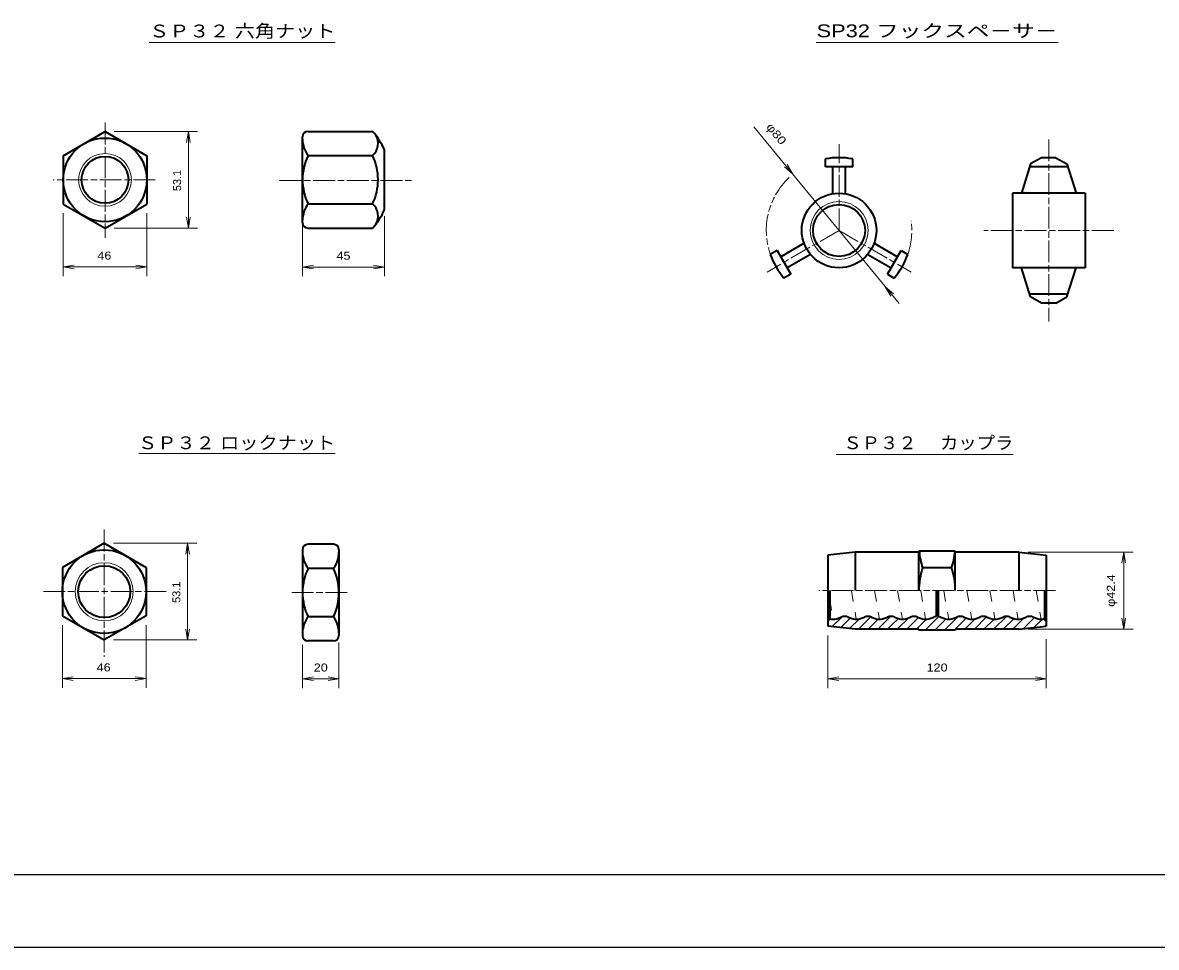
# Model space of a CAD drawing. Units: millimetres at full size, sheet at 1:1. Extents: x 0 to 1680, y -15 to 1188.
# Drawn here: x 457 to 1080, y 0 to 508 of the extents above; entities that cross this region are included whole.
import ezdxf
from ezdxf.enums import TextEntityAlignment as Align

# ---------------------------------------------------------------- set-up
doc = ezdxf.new("R2010")
doc.units = ezdxf.units.MM
for name, pattern in [('CHAIN', [18.5, 12, -1.5, 3.5, -1.5]), ('CHAIN_DOUBLE_DASH', [23.5, 12, -1.5, 3.5, -1.5, 3.5, -1.5]), ('DASHED_SPACED', [12, 6, -6])]:
    doc.linetypes.add(name, pattern=pattern)
for name, color, linetype, lineweight in [('1外形線', 7, 'Continuous', 35), ('2細線', 3, 'Continuous', 20), ('3隠れ線', 2, 'DASHED_SPACED', 13), ('4中心線', 1, 'CHAIN', 15), ('5想像線', 6, 'CHAIN_DOUBLE_DASH', 13), ('6寸法線', 4, 'Continuous', 13), ('7 枠・タイトル', 7, 'Continuous', 25), ('DEFPOINTS_8', 7, 'Continuous', 25)]:
    doc.layers.add(name, color=color, linetype=linetype, lineweight=lineweight)
doc.styles.add('ＭＳ Ｐゴシック', font='')
doc.styles.get('ＭＳ Ｐゴシック').set_extended_font_data('MS PGothic')

# ---------------------------------------------------------------- blocks, each defined once
blk = doc.blocks.new('open_arrow')
at = {"color": 0, "linetype": 'Continuous', "lineweight": -2}
blk.add_lwpolyline([(7.5, 1.25), (0, 0), (7.5, -1.25)], dxfattribs=at)

msp = doc.modelspace()

# ---------------------------------------------------------------- linework, layer by layer
at = {"layer": '1外形線'}
for p, q in [((479.674, 434.989), (502.674, 448.268)), ((502.674, 448.268), (525.674, 434.989)), ((611.253, 398.258), (611.253, 445.358)), ((614.253, 448.358), (649.753, 448.358)), ((656.253, 405.264), (656.253, 438.353)), ((479.674, 434.989), (479.674, 408.447)), ((525.674, 434.989), (525.674, 408.447)), ((614.253, 435.083), (649.753, 435.083)), ((898.611, 428.911), (898.611, 433.202)), ((913.611, 428.911), (913.611, 433.202)), ((1011.351, 430.431), (1006.351, 414.411)), ((1017.378, 433.911), (1011.351, 430.431)), ((1025.324, 433.911), (1017.378, 433.911)), ((1025.324, 433.911), (1031.351, 430.431)), ((1031.351, 430.431), (1036.351, 414.411)), ((913.611, 428.911), (898.611, 428.911)), ((902.611, 414.115), (902.611, 428.911)), ((909.611, 414.115), (909.611, 428.911)), ((1031.826, 428.911), (1010.877, 428.911)), ((1041.351, 414.411), (1001.351, 414.411)), ((1001.351, 414.411), (1001.351, 373.411)), ((1041.351, 414.411), (1041.351, 373.411)), ((479.674, 408.447), (502.674, 395.168)), ((502.674, 395.168), (525.674, 408.447)), ((614.253, 408.533), (649.753, 408.533)), ((614.253, 395.258), (649.753, 395.258)), ((886.863, 386.84), (874.05, 379.442)), ((925.358, 386.84), (938.172, 379.442)), ((872.05, 382.906), (868.334, 380.761)), ((872.05, 382.906), (879.55, 369.916)), ((890.363, 380.778), (877.55, 373.38)), ((921.858, 380.778), (934.672, 373.38)), ((932.672, 369.916), (940.172, 382.906)), ((940.172, 382.906), (943.887, 380.761)), ((879.55, 369.916), (875.834, 367.771)), ((932.672, 369.916), (936.387, 367.771)), ((1041.351, 373.411), (1001.351, 373.411)), ((1011.351, 357.391), (1006.351, 373.411)), ((1031.351, 357.391), (1036.351, 373.411)), ((1031.826, 358.911), (1010.877, 358.911)), ((1017.378, 353.911), (1011.351, 357.391)), ((1025.324, 353.911), (1031.351, 357.391)), ((1025.324, 353.911), (1017.378, 353.911)), ((502.256, 221.992), (479.256, 208.713)), ((502.256, 221.992), (525.256, 208.713)), ((611.253, 218.446), (611.253, 171.346)), ((628.253, 221.446), (614.253, 221.446)), ((631.253, 218.446), (631.253, 171.346)), ((915, 217.187), (900, 215.487)), ((900, 215.487), (900, 176.487)), ((950, 217.187), (915, 217.187)), ((915, 217.187), (915, 195.987)), ((970, 217.687), (950, 217.687)), ((950, 195.987), (950, 217.687)), ((950, 195.987), (950, 217.687)), ((970, 195.987), (970, 217.687)), ((970, 195.987), (970, 217.687)), ((1005, 217.187), (970, 217.187)), ((1005, 217.187), (1020, 215.487)), ((1005, 217.187), (1005, 195.987)), ((1020, 215.487), (1020, 176.487)), ((479.256, 208.713), (479.256, 182.171)), ((525.256, 208.713), (525.256, 182.171)), ((628.253, 208.171), (614.253, 208.171)), ((968, 208.515), (952, 208.515)), ((968, 208.515), (952, 208.515)), ((901, 195.987), (901, 180.307)), ((959.5, 195.987), (959.5, 181.781)), ((960.5, 195.987), (960.5, 181.79)), ((1019, 195.987), (1019, 180.307)), ((479.256, 182.171), (502.256, 168.892)), ((525.256, 182.171), (502.256, 168.892)), ((628.253, 181.621), (614.253, 181.621)), ((904.649, 180.592), (907.342, 181.495)), ((911.158, 181.495), (913.851, 180.592)), ((917.349, 180.592), (920.042, 181.495)), ((923.858, 181.495), (926.551, 180.592)), ((930.049, 180.592), (932.742, 181.495)), ((936.558, 181.495), (939.251, 180.592)), ((942.749, 180.592), (945.442, 181.495)), ((949.258, 181.495), (951.951, 180.592)), ((955.449, 180.592), (958.142, 181.495)), ((960.5, 182.987), (959.5, 182.987)), ((961.958, 181.495), (964.651, 180.592)), ((968.149, 180.592), (970.842, 181.495)), ((974.658, 181.495), (977.351, 180.592)), ((980.849, 180.592), (983.542, 181.495)), ((987.358, 181.495), (990.051, 180.592)), ((993.549, 180.592), (996.242, 181.495)), ((1000.058, 181.495), (1002.751, 180.592)), ((1006.249, 180.592), (1008.942, 181.495)), ((1012.758, 181.495), (1015.451, 180.592)), ((901, 180.307), (900, 179.307)), ((915, 174.787), (900, 176.487)), ((950, 174.787), (915, 174.787)), ((950, 174.787), (950, 174.287)), ((1005, 174.787), (970, 174.787)), ((970, 174.787), (970, 174.287)), ((1005, 174.787), (1020, 176.487)), ((1019, 180.307), (1020, 179.307)), ((628.253, 168.346), (614.253, 168.346)), ((970, 174.287), (950, 174.287))]:
    msp.add_line(p, q, dxfattribs=at)
for centre, radius in [((502.674, 421.718), 22.993), ((502.674, 421.718), 12.85), ((906.111, 393.911), 20.505), ((906.111, 393.911), 14.27), ((502.256, 195.442), 23), ((502.256, 195.442), 14.27)]:
    msp.add_circle(centre, radius, dxfattribs=at)
for centre, radius, start, end in [((614.253, 445.358), 3, 90, 180), ((626.253, 444.083), 15, 180, 216.8699), ((619.834, 421.808), 40, 24.43173, 41.58647), ((643.891, 441.721), 8.855, 311.44966, 30.68165), ((642.123, 421.808), 30.871, 154.53143, 205.46857), ((621.882, 421.808), 30.871, 334.53143, 25.46857), ((906.111, 393.911), 40, 79.19308, 100.80692), ((626.253, 399.533), 15, 143.1301, 180), ((619.834, 421.808), 40, 318.41353, 335.56827), ((643.891, 401.896), 8.855, 329.31797, 48.55029), ((614.253, 398.258), 3, 180, 270), ((906.111, 393.911), 40, 199.19308, 220.80692), ((906.111, 393.911), 40, 319.19308, 340.80692), ((614.253, 218.446), 3, 90, 180), ((628.253, 218.446), 3, 0, 90), ((626.253, 217.171), 15, 180, 216.8699), ((616.253, 217.171), 15, 323.1301, 0), ((990.241, 221.044), 40.241, 184.78533, 198.13988), ((929.759, 221.044), 40.241, 341.86012, 355.21467), ((642.123, 194.896), 30.871, 154.53143, 180), ((600.382, 194.896), 30.871, 0, 25.46857), ((990.241, 195.987), 40.241, 161.86012, 180), ((929.759, 195.987), 40.241, 0, 18.13988), ((642.123, 194.896), 30.871, 180, 205.46857), ((600.382, 194.896), 30.871, 334.53143, 0), ((626.253, 172.621), 15, 143.1301, 180), ((616.253, 172.621), 15, 0, 36.8699), ((909.25, 175.807), 6, 71.46216, 108.53784), ((921.95, 175.807), 6, 71.46216, 108.53784), ((934.65, 175.807), 6, 71.46216, 108.53784), ((947.35, 175.807), 6, 71.46216, 108.53784), ((960.05, 175.807), 6, 95.2595, 108.53784), ((960.05, 175.807), 6, 71.46216, 85.69878), ((972.75, 175.807), 6, 71.46216, 108.53784), ((985.45, 175.807), 6, 71.46216, 108.53784), ((998.15, 175.807), 6, 71.46216, 108.53784), ((1010.85, 175.807), 6, 71.46216, 108.53784), ((902.9, 185.807), 5.5, 249.79045, 288.53784), ((915.6, 185.807), 5.5, 251.46216, 288.53784), ((928.3, 185.807), 5.5, 251.46216, 288.53784), ((941, 185.807), 5.5, 251.46216, 288.53784), ((953.7, 185.807), 5.5, 251.46216, 288.53784), ((966.4, 185.807), 5.5, 251.46216, 288.53784), ((979.1, 185.807), 5.5, 251.46216, 288.53784), ((991.8, 185.807), 5.5, 251.46216, 288.53784), ((1004.5, 185.807), 5.5, 251.46216, 288.53784), ((1017.2, 185.807), 5.5, 251.46216, 289.10332), ((614.253, 171.346), 3, 180, 270), ((628.253, 171.346), 3, 270, 0)]:
    msp.add_arc(centre, radius, start, end, dxfattribs=at)
at = {"layer": '2細線'}
for p, q in [((902.345, 176.221), (907.737, 181.613)), ((907.109, 175.681), (912.48, 181.052)), ((917.236, 175.202), (923.608, 181.573)), ((927.428, 174.787), (933.908, 181.267)), ((933.908, 181.267), (934.444, 181.803)), ((934.925, 176.981), (938.716, 180.771)), ((938.034, 174.787), (944.39, 181.142)), ((943.338, 174.787), (949.848, 181.297)), ((953.944, 174.787), (960.903, 181.746)), ((964.551, 174.787), (971.422, 181.658)), ((969.854, 174.787), (976.084, 181.017)), ((980.461, 174.787), (987.215, 181.541)), ((991.067, 174.787), (998.087, 181.806)), ((996.371, 174.787), (1002.32, 180.736)), ((1001.674, 174.787), (1008.1, 181.213)), ((1007.23, 175.039), (1013.453, 181.262)), ((900, 179.179), (901.351, 180.529)), ((911.872, 175.141), (917.31, 180.579)), ((916.821, 174.787), (917.236, 175.202)), ((922.124, 174.787), (927.679, 180.342)), ((932.731, 174.787), (934.925, 176.981)), ((948.641, 174.787), (954.182, 180.328)), ((959.247, 174.787), (964.959, 180.499)), ((975.157, 174.787), (981.02, 180.649)), ((985.764, 174.787), (991.306, 180.329)), ((1013.211, 175.717), (1017.837, 180.344)), ((1019.192, 176.395), (1020, 177.203))]:
    msp.add_line(p, q, dxfattribs=at)
for centre, radius in [((502.674, 421.718), 14.5), ((906.111, 393.911), 15.92), ((502.256, 195.442), 15.92)]:
    msp.add_circle(centre, radius, dxfattribs=at)
at = {"layer": '3隠れ線'}
for p, q in [((912.868, 195.987), (915.6, 180.307)), ((925.568, 195.987), (928.3, 180.307)), ((938.268, 195.987), (941, 180.307)), ((950.968, 195.987), (953.7, 180.307)), ((963.668, 195.987), (966.4, 180.307)), ((976.368, 195.987), (979.1, 180.307)), ((989.068, 195.987), (991.8, 180.307)), ((1001.768, 195.987), (1004.5, 180.307)), ((1014.468, 195.987), (1017.2, 180.307)), ((901, 191.213), (902.9, 180.307))]:
    msp.add_line(p, q, dxfattribs=at)
at = {"layer": '4中心線'}
for p, q in [((502.674, 453.174), (502.674, 389.859)), ((1021.351, 443.911), (1021.351, 343.911)), ((906.111, 393.911), (906.111, 441.397)), ((530.306, 421.718), (474.206, 421.718)), ((598.656, 421.369), (672.101, 421.369)), ((906.111, 393.911), (866.511, 371.048)), ((906.111, 393.911), (945.71, 371.048)), ((1057.082, 393.911), (985.62, 393.911)), ((502.256, 229.532), (502.256, 159.562)), ((536.288, 195.442), (468.224, 195.442)), ((635.809, 194.896), (605.269, 194.896)), ((1025, 195.987), (895, 195.987))]:
    msp.add_line(p, q, dxfattribs=at)
at = {"layer": '5想像線'}
for start, end in [(133.45183, 199.19308), (340.80692, 7.65944)]:
    msp.add_arc((906.111, 393.911), 40, start, end, dxfattribs=at)
at = {"layer": '6寸法線'}
for p, q in [((526.857, 497.131), (629.238, 497.131)), ((893.509, 497.131), (1026.491, 497.131)), ((939.138, 353.747), (859.253, 450.895)), ((507.754, 448.268), (553.579, 448.268)), ((548.499, 395.168), (548.499, 448.268)), ((479.674, 403.367), (479.674, 368.828)), ((525.674, 403.367), (525.674, 368.828)), ((656.253, 401.684), (656.253, 368.752)), ((507.754, 395.168), (553.579, 395.168)), ((611.253, 397.03), (611.253, 368.752)), ((479.674, 373.908), (525.674, 373.908)), ((611.253, 373.832), (656.253, 373.832)), ((521.238, 271.264), (629.238, 271.264)), ((904.582, 270.718), (1001.891, 270.718)), ((507.336, 221.992), (553.162, 221.992)), ((548.082, 168.892), (548.082, 221.992)), ((1010.08, 217.187), (1067.67, 217.187)), ((1062.59, 174.787), (1062.59, 217.187)), ((479.256, 177.091), (479.256, 142.553)), ((525.256, 177.091), (525.256, 142.553)), ((1010.08, 174.787), (1067.67, 174.787)), ((507.336, 168.892), (553.162, 168.892)), ((900, 171.407), (900, 142.476)), ((1020, 169.407), (1020, 142.476)), ((611.253, 166.266), (611.253, 142.476)), ((631.253, 167.541), (631.253, 142.476)), ((479.256, 147.633), (525.256, 147.633)), ((611.253, 147.556), (631.253, 147.556)), ((900, 147.556), (1020, 147.556))]:
    msp.add_line(p, q, dxfattribs=at)
at = {"layer": '7 枠・タイトル'}
msp.add_line((40, 40), (1640, 40), dxfattribs=at)
at = {"layer": 'DEFPOINTS_8'}
msp.add_line((0, 0), (1680, 0), dxfattribs=at)

# ---------------------------------------------------------------- block references
at = {"layer": '6寸法線', "xscale": 0.8, "yscale": 0.8}
for p, rotation in [((548.499, 448.268), 270), ((880.705, 424.807), 129.4), ((548.499, 395.168), 90), ((525.674, 373.908), 180), ((656.253, 373.832), 180), ((931.517, 363.015), 309.4), ((548.082, 221.992), 270), ((1062.59, 217.187), 270), ((1062.59, 174.787), 90), ((548.082, 168.892), 90), ((525.256, 147.633), 180), ((631.253, 147.556), 180), ((1020, 147.556), 180)]:
    msp.add_blockref('open_arrow', p, dxfattribs=dict(at, rotation=rotation))
for p in [(479.674, 373.908), (611.253, 373.832), (479.256, 147.633), (611.253, 147.556), (900, 147.556)]:
    msp.add_blockref('open_arrow', p, dxfattribs=at)

# ---------------------------------------------------------------- texts
at = {"layer": '6寸法線', "style": 'ＭＳ Ｐゴシック'}
for s, width, p in [('ＳＰ３２ 六角ナット', 1.15, (629.238, 503.513)), ('ＳＰ３２ ロックナット', 1.1, (629.238, 277.237)), ('ＳＰ３２\u3000 カップラ', 1.05, (1001.891, 277.237))]:
    msp.add_text(s, height=7.038, dxfattribs=dict(at, width=width)).set_placement(p, align=Align.MIDDLE_RIGHT)
for s, height, width, p in [('SP32 フックスペ－サ－', 7.038, 1.3, (960, 503.622)), ('46', 4.399, 1.2, (502.325, 380.108)), ('45', 4.399, 1.2, (633.753, 380.032)), ('46', 4.399, 1.2, (501.907, 153.833)), ('20', 4.399, 1.2, (621.253, 153.756)), ('120', 4.399, 1.2, (960, 153.756))]:
    msp.add_text(s, height=height, dxfattribs=dict(at, width=width)).set_placement(p, align=Align.MIDDLE_CENTER)
for s, rotation, width, p in [('φ80', 309.431, 1.3, (871.655, 446.997)), ('53.1', 90, 1.05, (542.299, 421.369)), ('53.1', 90, 1.05, (541.882, 195.093)), ('φ42.4', 90, 1.2, (1055.486, 196.038))]:
    msp.add_text(s, height=4.399, rotation=rotation, dxfattribs=dict(at, width=width)).set_placement(p, align=Align.MIDDLE_CENTER)

doc.saveas('drawing.dxf')
